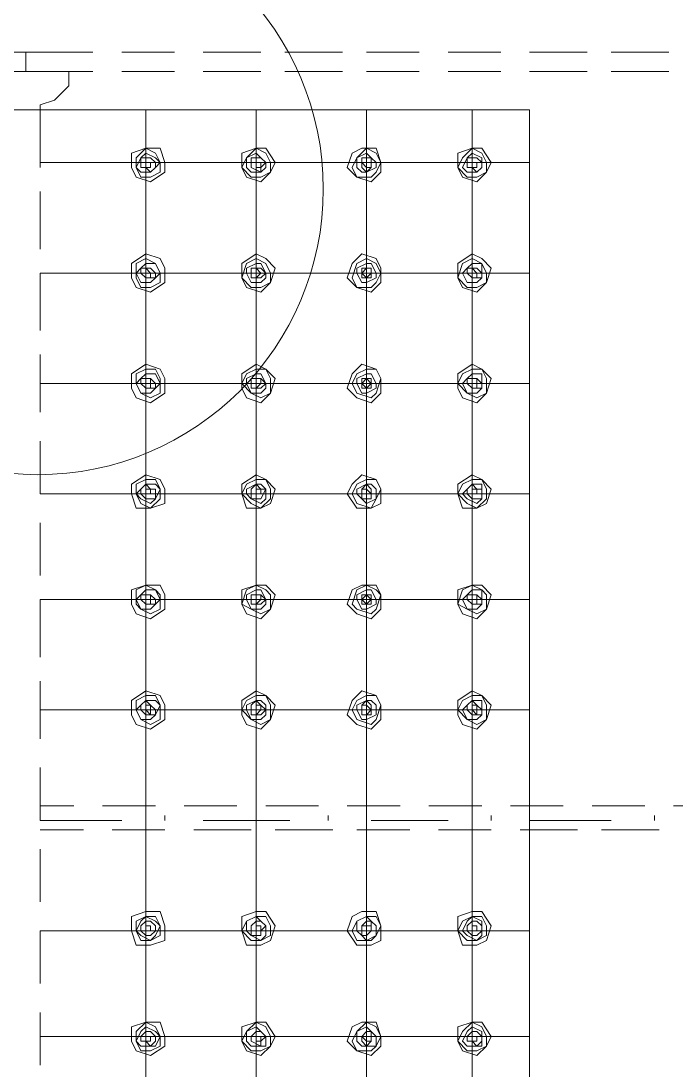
# Model space of a CAD drawing. Header units: millimetres. Extents: x 6 to 291, y 4 to 206.
# Drawn here: x 183.98 to 189.76, y 160.32 to 169.57 of the extents above; entities that cross this region are included whole.
import ezdxf

# ---------------------------------------------------------------- set-up
doc = ezdxf.new("R2010")
doc.units = ezdxf.units.MM
doc.layers.add('C00-00-00', color=7, linetype='Continuous')

msp = doc.modelspace()

# ---------------------------------------------------------------- linework, layer by layer
at = {"layer": 'C00-00-00', "lineweight": 5}
for points in [[(39.920335, 169.291003), (184.615669, 169.291003)], [(184.023005, 169.12167), (184.023005, 169.291003)], [(184.869659, 169.291003), (185.335328, 169.291003)], [(185.589334, 169.291003), (186.097329, 169.291003)], [(186.308993, 169.291003), (186.817004, 169.291003)], [(187.028668, 169.291003), (187.494337, 169.291003)], [(187.748327, 169.291003), (188.213996, 169.291003)], [(188.468002, 169.291003), (188.975997, 169.291003)], [(189.187661, 169.291003), (189.695672, 169.291003)], [(39.920335, 169.12167), (184.615669, 169.12167)], [(184.15, 168.825338), (184.276995, 168.867668), (184.404006, 168.994671), (184.404006, 169.12167)], [(184.869659, 169.12167), (185.335328, 169.12167)], [(185.589334, 169.12167), (186.097329, 169.12167)], [(186.308993, 169.12167), (186.817004, 169.12167)], [(187.028668, 169.12167), (187.494337, 169.12167)], [(187.748327, 169.12167), (188.213996, 169.12167)], [(188.468002, 169.12167), (188.975997, 169.12167)], [(189.187661, 169.12167), (189.695672, 169.12167)], [(184.15, 168.275004), (184.15, 168.825338)], [(179.620335, 168.783004), (188.468002, 168.783004)], [(188.468002, 156.294671), (188.468002, 168.783004)], [(185.081339, 168.571336), (185.081339, 168.021002)], [(186.055003, 168.571336), (186.055003, 168.021002)], [(187.028668, 168.571336), (187.028668, 168.021002)], [(187.960006, 168.571336), (187.960006, 168.021002)], [(184.827333, 168.317334), (185.377671, 168.317334)], [(185.800997, 168.317334), (186.351335, 168.317334)], [(186.732336, 168.317334), (187.282674, 168.317334)], [(187.706001, 168.317334), (188.256339, 168.317334)], [(184.15, 167.555337), (184.15, 168.063336)], [(185.081339, 167.640001), (185.081339, 167.047337)], [(186.055003, 167.640001), (186.055003, 167.047337)], [(187.028668, 167.640001), (187.028668, 167.047337)], [(187.960006, 167.640001), (187.960006, 167.047337)], [(184.15, 166.83567), (184.15, 167.343669)], [(184.827333, 167.343669), (185.377671, 167.343669)], [(185.800997, 167.343669), (186.351335, 167.343669)], [(186.732336, 167.343669), (187.282674, 167.343669)], [(187.706001, 167.343669), (188.256339, 167.343669)], [(184.15, 166.116003), (184.15, 166.624002)], [(185.081339, 166.666337), (185.081339, 166.073669)], [(186.055003, 166.666337), (186.055003, 166.073669)], [(187.028668, 166.666337), (187.028668, 166.073669)], [(187.960006, 166.666337), (187.960006, 166.073669)], [(184.827333, 166.370001), (185.377671, 166.370001)], [(185.800997, 166.370001), (186.351335, 166.370001)], [(186.732336, 166.370001), (187.282674, 166.370001)], [(187.706001, 166.370001), (188.256339, 166.370001)], [(184.15, 165.396336), (184.15, 165.862001)], [(185.081339, 165.692668), (185.081339, 165.142334)], [(186.055003, 165.692668), (186.055003, 165.142334)], [(187.028668, 165.692668), (187.028668, 165.142334)], [(187.960006, 165.692668), (187.960006, 165.142334)], [(184.827333, 165.396336), (185.377671, 165.396336)], [(185.800997, 165.396336), (186.351335, 165.396336)], [(186.732336, 165.396336), (187.282674, 165.396336)], [(187.706001, 165.396336), (188.256339, 165.396336)], [(184.15, 164.676669), (184.15, 165.142334)], [(185.081339, 164.719003), (185.081339, 164.168669)], [(186.055003, 164.719003), (186.055003, 164.168669)], [(187.028668, 164.719003), (187.028668, 164.168669)], [(187.960006, 164.719003), (187.960006, 164.168669)], [(184.15, 163.957002), (184.15, 164.465001)], [(184.827333, 164.465001), (185.377671, 164.465001)], [(185.800997, 164.465001), (186.351335, 164.465001)], [(186.732336, 164.465001), (187.282674, 164.465001)], [(187.706001, 164.465001), (188.256339, 164.465001)], [(184.15, 163.237335), (184.15, 163.745334)], [(185.081339, 163.787669), (185.081339, 163.237335)], [(186.055003, 163.787669), (186.055003, 163.237335)], [(187.028668, 163.787669), (187.028668, 163.237335)], [(187.960006, 163.787669), (187.960006, 163.237335)], [(184.827333, 163.491337), (185.377671, 163.491337)], [(185.800997, 163.491337), (186.351335, 163.491337)], [(186.732336, 163.491337), (187.282674, 163.491337)], [(187.706001, 163.491337), (188.256339, 163.491337)], [(184.15, 162.517668), (184.15, 162.983337)], [(184.15, 162.644671), (184.446332, 162.644671)], [(184.700338, 162.644671), (185.166007, 162.644671)], [(185.419997, 162.644671), (185.885666, 162.644671)], [(186.139672, 162.644671), (186.605341, 162.644671)], [(186.859331, 162.644671), (187.325, 162.644671)], [(187.579006, 162.644671), (188.044659, 162.644671)], [(188.298665, 162.644671), (188.764334, 162.644671)], [(189.01834, 162.644671), (189.483993, 162.644671)], [(189.737999, 162.644671), (190.203668, 162.644671)], [(185.25066, 162.517668), (185.25066, 162.560002)], [(186.689994, 162.517668), (186.689994, 162.560002)], [(188.129328, 162.517668), (188.129328, 162.560002)], [(189.568661, 162.517668), (189.568661, 162.560002)], [(184.15, 162.517668), (184.869659, 162.517668)], [(184.15, 162.433004), (184.531001, 162.433004)], [(184.785006, 162.433004), (185.25066, 162.433004)], [(185.504665, 162.433004), (186.012661, 162.433004)], [(185.589334, 162.517668), (186.351335, 162.517668)], [(186.22434, 162.433004), (186.732336, 162.433004)], [(186.943999, 162.433004), (187.409669, 162.433004)], [(187.070994, 162.517668), (187.748327, 162.517668)], [(187.663674, 162.433004), (188.129328, 162.433004)], [(188.383333, 162.433004), (188.891329, 162.433004)], [(188.468002, 162.517668), (189.187661, 162.517668)], [(189.102992, 162.433004), (189.611004, 162.433004)], [(184.15, 161.798001), (184.15, 162.26367)], [(185.081339, 161.840335), (185.081339, 161.290001)], [(186.055003, 161.840335), (186.055003, 161.290001)], [(187.028668, 161.840335), (187.028668, 161.290001)], [(187.960006, 161.840335), (187.960006, 161.290001)], [(184.15, 161.078334), (184.15, 161.544003)], [(184.827333, 161.544003), (185.377671, 161.544003)], [(185.800997, 161.544003), (186.351335, 161.544003)], [(186.732336, 161.544003), (187.282674, 161.544003)], [(187.706001, 161.544003), (188.256339, 161.544003)], [(185.081339, 160.86667), (185.081339, 160.358671)], [(186.055003, 160.86667), (186.055003, 160.358671)], [(187.028668, 160.86667), (187.028668, 160.358671)], [(187.960006, 160.86667), (187.960006, 160.358671)], [(184.15, 160.358671), (184.15, 160.824336)], [(184.827333, 160.612669), (185.377671, 160.612669)], [(185.800997, 160.612669), (186.351335, 160.612669)], [(186.732336, 160.612669), (187.282674, 160.612669)], [(187.706001, 160.612669), (188.256339, 160.612669)]]:
    msp.add_lwpolyline(points, dxfattribs=at)
at = {"layer": 'C00-00-00', "lineweight": 15}
for points in [[(185.081339, 156.294671), (185.081339, 168.783004)], [(186.055003, 156.294671), (186.055003, 168.783004)], [(187.028668, 156.294671), (187.028668, 168.783004)], [(187.960006, 156.294671), (187.960006, 168.783004)], [(184.15, 168.317334), (188.468002, 168.317334)], [(184.15, 167.343669), (188.468002, 167.343669)], [(184.15, 166.370001), (188.468002, 166.370001)], [(184.15, 165.396336), (188.468002, 165.396336)], [(184.15, 164.465001), (188.468002, 164.465001)], [(184.15, 163.491337), (188.468002, 163.491337)], [(184.15, 161.544003), (188.468002, 161.544003)], [(184.15, 160.612669), (188.468002, 160.612669)]]:
    msp.add_lwpolyline(points, dxfattribs=at)
at = {"layer": 'C00-00-00', "lineweight": 5}
for points in [[(185.25066, 168.23267), (185.12366, 168.148003), (184.99666, 168.190336), (184.954326, 168.275003), (184.954326, 168.402003), (185.081326, 168.444336), (185.208326, 168.444336), (185.25066, 168.317336)], [(185.208333, 168.23267), (185.123667, 168.190336), (185.039, 168.190336), (184.996667, 168.275003), (184.996667, 168.35967), (185.081333, 168.444336), (185.166, 168.402003), (185.208333, 168.317336)], [(186.181998, 168.23267), (186.097331, 168.190336), (186.012665, 168.190336), (185.927998, 168.275003), (185.970331, 168.35967), (186.054998, 168.444336), (186.139665, 168.402003), (186.181998, 168.317336)], [(186.181998, 168.23267), (186.097331, 168.148003), (185.970331, 168.190336), (185.927998, 168.275003), (185.927998, 168.402003), (186.054998, 168.444336), (186.139665, 168.444336), (186.224331, 168.317336)], [(187.155663, 168.23267), (187.070996, 168.148003), (186.943996, 168.190336), (186.859329, 168.275003), (186.901663, 168.402003), (186.986329, 168.444336), (187.113329, 168.444336), (187.155663, 168.317336)], [(187.113337, 168.23267), (187.071003, 168.190336), (186.944003, 168.190336), (186.90167, 168.275003), (186.944003, 168.35967), (187.02867, 168.444336), (187.113337, 168.402003), (187.15567, 168.317336)], [(188.087001, 168.23267), (188.002335, 168.190336), (187.917668, 168.190336), (187.833001, 168.275003), (187.875335, 168.35967), (187.960001, 168.444336), (188.044668, 168.402003), (188.087001, 168.317336)], [(188.087001, 168.23267), (188.002335, 168.148003), (187.875335, 168.190336), (187.833001, 168.275003), (187.833001, 168.402003), (187.960001, 168.444336), (188.044668, 168.444336), (188.129335, 168.317336)], [(185.166007, 168.275004), (185.123674, 168.23267), (185.039007, 168.23267), (184.996674, 168.275004), (185.039007, 168.35967), (185.08134, 168.402004), (185.166007, 168.35967), (185.20834, 168.317337)], [(185.166007, 168.275004), (185.123674, 168.23267), (185.08134, 168.275004), (185.039007, 168.275004), (185.039007, 168.35967), (185.08134, 168.35967), (185.123674, 168.35967), (185.166007, 168.317337)], [(186.139672, 168.275004), (186.097339, 168.23267), (186.012672, 168.23267), (185.970339, 168.275004), (185.970339, 168.35967), (186.055005, 168.402004), (186.097339, 168.35967), (186.139672, 168.317337)], [(186.097329, 168.275004), (186.097329, 168.23267), (186.012663, 168.275004), (186.012663, 168.35967), (186.054996, 168.35967), (186.097329, 168.35967), (186.139663, 168.317337)], [(187.113337, 168.275004), (187.02867, 168.23267), (186.986337, 168.23267), (186.944003, 168.275004), (186.944003, 168.35967), (187.02867, 168.402004), (187.071003, 168.35967), (187.113337, 168.317337)], [(187.070994, 168.275004), (187.028661, 168.23267), (186.986328, 168.275004), (186.986328, 168.35967), (187.028661, 168.35967), (187.070994, 168.35967), (187.070994, 168.317337)], [(188.044659, 168.275004), (188.002326, 168.23267), (187.917659, 168.23267), (187.875326, 168.275004), (187.917659, 168.35967), (187.959992, 168.402004), (188.044659, 168.35967), (188.044659, 168.317337)], [(188.044659, 168.275004), (188.002326, 168.23267), (187.959992, 168.275004), (187.917659, 168.275004), (187.917659, 168.35967), (187.959992, 168.35967), (188.002326, 168.35967), (188.044659, 168.317337)], [(185.123665, 168.275004), (185.081331, 168.275004), (185.081331, 168.317337), (185.123665, 168.317337)], [(186.097329, 168.275004), (186.054996, 168.275004), (186.054996, 168.317337), (186.097329, 168.317337)], [(187.070994, 168.275004), (187.028661, 168.275004), (186.986328, 168.317337), (187.028661, 168.317337), (187.070994, 168.317337)], [(188.002333, 168.275004), (187.959999, 168.275004), (187.959999, 168.317337), (188.002333, 168.317337)], [(185.25066, 167.259001), (185.12366, 167.174334), (184.99666, 167.216668), (184.954326, 167.301334), (184.954326, 167.428334), (185.081326, 167.513001), (185.208326, 167.470668), (185.25066, 167.386001)], [(185.208333, 167.259001), (185.123667, 167.216668), (185.039, 167.216668), (184.996667, 167.301334), (184.996667, 167.428334), (185.081333, 167.470668), (185.166, 167.428334), (185.208333, 167.343668)], [(185.166007, 167.301335), (185.123674, 167.259002), (185.039007, 167.259002), (184.996674, 167.343669), (185.039007, 167.386002), (185.08134, 167.428335), (185.166007, 167.428335), (185.20834, 167.343669)], [(186.181998, 167.259001), (186.097331, 167.174334), (185.970331, 167.216668), (185.927998, 167.301334), (185.927998, 167.428334), (186.054998, 167.513001), (186.139665, 167.470668), (186.224331, 167.386001)], [(186.181998, 167.259001), (186.097331, 167.216668), (186.012665, 167.216668), (185.927998, 167.301334), (185.970331, 167.428334), (186.054998, 167.470668), (186.139665, 167.428334), (186.181998, 167.343668)], [(186.139672, 167.301335), (186.097339, 167.259002), (186.012672, 167.259002), (185.970339, 167.343669), (185.970339, 167.386002), (186.055005, 167.428335), (186.097339, 167.428335), (186.139672, 167.343669)], [(187.155663, 167.259001), (187.070996, 167.174334), (186.943996, 167.216668), (186.859329, 167.301334), (186.901663, 167.428334), (186.986329, 167.513001), (187.113329, 167.470668), (187.155663, 167.386001)], [(187.113337, 167.259001), (187.071003, 167.216668), (186.944003, 167.216668), (186.90167, 167.301334), (186.944003, 167.428334), (187.02867, 167.470668), (187.113337, 167.428334), (187.15567, 167.343668)], [(187.113337, 167.301335), (187.02867, 167.259002), (186.986337, 167.259002), (186.944003, 167.343669), (186.944003, 167.386002), (187.02867, 167.428335), (187.071003, 167.428335), (187.113337, 167.343669)], [(188.087001, 167.259001), (188.002335, 167.174334), (187.875335, 167.216668), (187.833001, 167.301334), (187.833001, 167.428334), (187.960001, 167.513001), (188.044668, 167.470668), (188.129335, 167.386001)], [(188.087001, 167.259001), (188.002335, 167.216668), (187.917668, 167.216668), (187.833001, 167.301334), (187.875335, 167.428334), (187.960001, 167.470668), (188.044668, 167.428334), (188.087001, 167.343668)], [(188.044659, 167.301335), (188.002326, 167.259002), (187.917659, 167.259002), (187.875326, 167.343669), (187.917659, 167.386002), (187.959992, 167.428335), (188.044659, 167.428335), (188.044659, 167.343669)], [(185.166007, 167.301335), (185.123674, 167.301335), (185.08134, 167.301335), (185.039007, 167.343669), (185.039007, 167.386002), (185.08134, 167.386002), (185.123674, 167.386002), (185.166007, 167.343669)], [(185.123665, 167.343669), (185.123665, 167.301336), (185.081331, 167.301336), (185.081331, 167.343669), (185.081331, 167.386003)], [(186.097329, 167.301335), (186.012663, 167.301335), (186.012663, 167.343669), (186.012663, 167.386002), (186.054996, 167.386002), (186.097329, 167.386002), (186.139663, 167.343669)], [(186.097329, 167.343669), (186.054996, 167.301336), (186.054996, 167.343669), (186.054996, 167.386003)], [(187.070994, 167.343669), (187.028661, 167.301336), (186.986328, 167.343669), (187.028661, 167.386003), (187.028661, 167.343669)], [(187.070994, 167.301335), (187.028661, 167.301335), (186.986328, 167.301335), (186.986328, 167.343669), (186.986328, 167.386002), (187.028661, 167.386002), (187.070994, 167.386002), (187.070994, 167.343669)], [(188.044659, 167.301335), (188.002326, 167.301335), (187.959992, 167.301335), (187.917659, 167.343669), (187.917659, 167.386002), (187.959992, 167.386002), (188.002326, 167.386002), (188.044659, 167.343669)], [(188.002333, 167.343669), (188.002333, 167.301336), (187.959999, 167.301336), (187.959999, 167.343669), (187.959999, 167.386003)], [(185.25066, 166.285336), (185.12366, 166.200669), (184.99666, 166.243003), (184.954326, 166.327669), (184.954326, 166.454669), (185.081326, 166.539336), (185.208326, 166.497003), (185.25066, 166.412336)], [(186.181998, 166.285336), (186.097331, 166.200669), (185.970331, 166.243003), (185.927998, 166.327669), (185.927998, 166.454669), (186.054998, 166.539336), (186.139665, 166.497003), (186.224331, 166.412336)], [(187.155663, 166.285336), (187.070996, 166.200669), (186.943996, 166.243003), (186.859329, 166.327669), (186.901663, 166.454669), (186.986329, 166.539336), (187.113329, 166.497003), (187.155663, 166.412336)], [(188.087001, 166.285336), (188.002335, 166.200669), (187.875335, 166.243003), (187.833001, 166.327669), (187.833001, 166.454669), (187.960001, 166.539336), (188.044668, 166.497003), (188.129335, 166.412336)], [(185.208333, 166.285336), (185.123667, 166.243003), (185.039, 166.285336), (184.996667, 166.370003), (184.996667, 166.454669), (185.081333, 166.497003), (185.166, 166.497003), (185.208333, 166.412336)], [(185.166007, 166.32767), (185.123674, 166.285337), (185.039007, 166.285337), (184.996674, 166.370004), (185.039007, 166.412337), (185.08134, 166.45467), (185.166007, 166.45467), (185.20834, 166.370004)], [(185.166007, 166.32767), (185.123674, 166.32767), (185.08134, 166.32767), (185.039007, 166.370004), (185.039007, 166.412337), (185.08134, 166.412337), (185.123674, 166.412337), (185.166007, 166.370004)], [(185.123665, 166.370001), (185.123665, 166.327667), (185.081331, 166.327667), (185.081331, 166.370001), (185.081331, 166.412334), (185.123665, 166.412334)], [(186.181998, 166.285336), (186.097331, 166.243003), (186.012665, 166.285336), (185.927998, 166.370003), (185.970331, 166.454669), (186.054998, 166.497003), (186.139665, 166.497003), (186.181998, 166.412336)], [(186.139672, 166.32767), (186.097339, 166.285337), (186.012672, 166.285337), (185.970339, 166.370004), (185.970339, 166.412337), (186.055005, 166.45467), (186.097339, 166.45467), (186.139672, 166.370004)], [(186.097329, 166.32767), (186.012663, 166.32767), (186.012663, 166.370004), (186.012663, 166.412337), (186.054996, 166.412337), (186.097329, 166.412337), (186.139663, 166.370004)], [(186.097329, 166.370001), (186.054996, 166.327667), (186.054996, 166.370001), (186.054996, 166.412334), (186.097329, 166.412334)], [(187.113337, 166.285336), (187.071003, 166.243003), (186.944003, 166.285336), (186.90167, 166.370003), (186.944003, 166.454669), (187.02867, 166.497003), (187.113337, 166.497003), (187.15567, 166.412336)], [(187.113337, 166.32767), (187.02867, 166.285337), (186.986337, 166.285337), (186.944003, 166.370004), (186.944003, 166.412337), (187.02867, 166.45467), (187.071003, 166.45467), (187.113337, 166.370004)], [(187.070994, 166.32767), (187.028661, 166.32767), (186.986328, 166.32767), (186.986328, 166.370004), (186.986328, 166.412337), (187.028661, 166.412337), (187.070994, 166.412337), (187.070994, 166.370004)], [(187.070994, 166.370001), (187.028661, 166.327667), (186.986328, 166.370001), (187.028661, 166.412334)], [(188.087001, 166.285336), (188.002335, 166.243003), (187.917668, 166.285336), (187.833001, 166.370003), (187.875335, 166.454669), (187.960001, 166.497003), (188.044668, 166.497003), (188.087001, 166.412336)], [(188.044659, 166.32767), (188.002326, 166.285337), (187.917659, 166.285337), (187.875326, 166.370004), (187.917659, 166.412337), (187.959992, 166.45467), (188.044659, 166.45467), (188.044659, 166.370004)], [(188.044659, 166.32767), (188.002326, 166.32767), (187.959992, 166.32767), (187.917659, 166.370004), (187.917659, 166.412337), (187.959992, 166.412337), (188.002326, 166.412337), (188.044659, 166.370004)], [(188.002333, 166.370001), (188.002333, 166.327667), (187.959999, 166.327667), (187.959999, 166.370001), (187.959999, 166.412334), (188.002333, 166.412334)], [(185.25066, 165.311667), (185.12366, 165.269334), (184.99666, 165.269334), (184.954326, 165.396334), (184.954326, 165.481001), (185.081326, 165.565667), (185.208326, 165.523334), (185.25066, 165.438667)], [(185.208333, 165.354002), (185.123667, 165.269335), (185.039, 165.311668), (184.996667, 165.396335), (184.996667, 165.481002), (185.081333, 165.523335), (185.166, 165.523335), (185.208333, 165.438668)], [(185.166007, 165.354002), (185.123674, 165.311668), (185.039007, 165.354002), (184.996674, 165.396335), (185.039007, 165.438668), (185.08134, 165.481002), (185.166007, 165.481002), (185.20834, 165.438668)], [(185.166007, 165.354002), (185.123674, 165.354002), (185.08134, 165.354002), (185.039007, 165.396335), (185.039007, 165.438668), (185.08134, 165.481002), (185.123674, 165.438668), (185.166007, 165.438668)], [(186.181998, 165.311667), (186.097331, 165.269334), (185.970331, 165.269334), (185.927998, 165.396334), (185.927998, 165.481001), (186.054998, 165.565667), (186.139665, 165.523334), (186.224331, 165.438667)], [(186.181998, 165.354002), (186.097331, 165.269335), (186.012665, 165.311668), (185.927998, 165.396335), (185.970331, 165.481002), (186.054998, 165.523335), (186.139665, 165.523335), (186.181998, 165.438668)], [(186.139672, 165.354002), (186.097339, 165.311668), (186.012672, 165.354002), (185.970339, 165.396335), (185.970339, 165.438668), (186.055005, 165.481002), (186.097339, 165.481002), (186.139672, 165.438668)], [(186.097329, 165.354002), (186.012663, 165.354002), (186.012663, 165.396335), (186.012663, 165.438668), (186.054996, 165.481002), (186.097329, 165.438668), (186.139663, 165.438668)], [(187.155663, 165.311667), (187.070996, 165.269334), (186.943996, 165.269334), (186.859329, 165.396334), (186.901663, 165.481001), (186.986329, 165.565667), (187.113329, 165.523334), (187.155663, 165.438667)], [(187.113337, 165.354002), (187.071003, 165.269335), (186.944003, 165.311668), (186.90167, 165.396335), (186.944003, 165.481002), (187.02867, 165.523335), (187.113337, 165.523335), (187.15567, 165.438668)], [(187.113337, 165.354002), (187.02867, 165.311668), (186.986337, 165.354002), (186.944003, 165.396335), (186.944003, 165.438668), (187.02867, 165.481002), (187.071003, 165.481002), (187.113337, 165.438668)], [(187.070994, 165.354002), (187.028661, 165.354002), (186.986328, 165.354002), (186.986328, 165.396335), (186.986328, 165.438668), (187.028661, 165.481002), (187.070994, 165.438668)], [(188.087001, 165.311667), (188.002335, 165.269334), (187.875335, 165.269334), (187.833001, 165.396334), (187.833001, 165.481001), (187.960001, 165.565667), (188.044668, 165.523334), (188.129335, 165.438667)], [(188.087001, 165.354002), (188.002335, 165.269335), (187.917668, 165.311668), (187.833001, 165.396335), (187.875335, 165.481002), (187.960001, 165.523335), (188.044668, 165.523335), (188.087001, 165.438668)], [(188.044659, 165.354002), (188.002326, 165.311668), (187.917659, 165.354002), (187.875326, 165.396335), (187.917659, 165.438668), (187.959992, 165.481002), (188.044659, 165.481002), (188.044659, 165.438668)], [(188.044659, 165.354002), (188.002326, 165.354002), (187.959992, 165.354002), (187.917659, 165.396335), (187.917659, 165.438668), (187.959992, 165.481002), (188.002326, 165.438668), (188.044659, 165.438668)], [(185.123665, 165.396336), (185.081331, 165.396336), (185.081331, 165.438669), (185.123665, 165.438669)], [(186.097329, 165.396336), (186.054996, 165.396336), (186.054996, 165.438669), (186.097329, 165.438669)], [(187.070994, 165.396336), (187.028661, 165.396336), (186.986328, 165.396336), (186.986328, 165.438669), (187.028661, 165.438669)], [(188.002333, 165.396336), (187.959999, 165.396336), (187.959999, 165.438669), (188.002333, 165.438669)], [(185.25066, 164.380337), (185.12366, 164.29567), (184.99666, 164.338004), (184.954326, 164.42267), (184.954326, 164.54967), (185.081326, 164.592004), (185.208326, 164.592004), (185.25066, 164.507337)], [(185.208333, 164.380337), (185.123667, 164.338004), (185.039, 164.380337), (184.996667, 164.42267), (184.996667, 164.54967), (185.081333, 164.592004), (185.166, 164.54967), (185.208333, 164.507337)], [(186.181998, 164.380337), (186.097331, 164.338004), (186.012665, 164.380337), (185.927998, 164.42267), (185.970331, 164.54967), (186.054998, 164.592004), (186.139665, 164.54967), (186.181998, 164.507337)], [(186.181998, 164.380337), (186.097331, 164.29567), (185.970331, 164.338004), (185.927998, 164.42267), (185.927998, 164.54967), (186.054998, 164.592004), (186.139665, 164.592004), (186.224331, 164.507337)], [(187.155663, 164.380337), (187.070996, 164.29567), (186.943996, 164.338004), (186.859329, 164.42267), (186.901663, 164.54967), (186.986329, 164.592004), (187.113329, 164.592004), (187.155663, 164.507337)], [(187.113337, 164.380337), (187.071003, 164.338004), (186.944003, 164.380337), (186.90167, 164.42267), (186.944003, 164.54967), (187.02867, 164.592004), (187.113337, 164.54967), (187.15567, 164.507337)], [(188.087001, 164.380337), (188.002335, 164.338004), (187.917668, 164.380337), (187.833001, 164.42267), (187.875335, 164.54967), (187.960001, 164.592004), (188.044668, 164.54967), (188.087001, 164.507337)], [(188.087001, 164.380337), (188.002335, 164.29567), (187.875335, 164.338004), (187.833001, 164.42267), (187.833001, 164.54967), (187.960001, 164.592004), (188.044668, 164.592004), (188.129335, 164.507337)], [(185.166007, 164.422667), (185.123674, 164.380334), (185.039007, 164.380334), (184.996674, 164.465001), (185.039007, 164.507334), (185.08134, 164.549667), (185.166007, 164.549667), (185.20834, 164.465001)], [(185.166007, 164.422667), (185.123674, 164.422667), (185.08134, 164.422667), (185.039007, 164.465001), (185.039007, 164.507334), (185.08134, 164.507334), (185.123674, 164.507334), (185.166007, 164.465001)], [(185.123665, 164.465001), (185.123665, 164.422668), (185.081331, 164.422668), (185.081331, 164.465001), (185.081331, 164.507335), (185.123665, 164.507335)], [(186.139672, 164.422667), (186.097339, 164.380334), (186.012672, 164.380334), (185.970339, 164.465001), (185.970339, 164.507334), (186.055005, 164.549667), (186.097339, 164.549667), (186.139672, 164.465001)], [(186.097329, 164.422667), (186.012663, 164.422667), (186.012663, 164.465001), (186.012663, 164.507334), (186.054996, 164.507334), (186.097329, 164.507334), (186.139663, 164.465001)], [(186.097329, 164.465001), (186.054996, 164.422668), (186.054996, 164.465001), (186.054996, 164.507335), (186.097329, 164.507335)], [(187.113337, 164.422667), (187.02867, 164.380334), (186.986337, 164.380334), (186.944003, 164.465001), (186.944003, 164.507334), (187.02867, 164.549667), (187.071003, 164.549667), (187.113337, 164.465001)], [(187.070994, 164.465001), (187.028661, 164.422668), (186.986328, 164.465001), (187.028661, 164.507335)], [(187.070994, 164.422667), (187.028661, 164.422667), (186.986328, 164.422667), (186.986328, 164.465001), (186.986328, 164.507334), (187.028661, 164.507334), (187.070994, 164.507334), (187.070994, 164.465001)], [(188.044659, 164.422667), (188.002326, 164.380334), (187.917659, 164.380334), (187.875326, 164.465001), (187.917659, 164.507334), (187.959992, 164.549667), (188.044659, 164.549667), (188.044659, 164.465001)], [(188.044659, 164.422667), (188.002326, 164.422667), (187.959992, 164.422667), (187.917659, 164.465001), (187.917659, 164.507334), (187.959992, 164.507334), (188.002326, 164.507334), (188.044659, 164.465001)], [(188.002333, 164.465001), (188.002333, 164.422668), (187.959999, 164.422668), (187.959999, 164.465001), (187.959999, 164.507335), (188.002333, 164.507335)], [(185.25066, 163.406668), (185.12366, 163.322001), (184.99666, 163.364335), (184.954326, 163.449001), (184.954326, 163.576001), (185.081326, 163.660668), (185.208326, 163.618335), (185.25066, 163.533668)], [(186.181998, 163.406668), (186.097331, 163.322001), (185.970331, 163.364335), (185.927998, 163.449001), (185.927998, 163.576001), (186.054998, 163.660668), (186.139665, 163.618335), (186.224331, 163.533668)], [(187.155663, 163.406668), (187.070996, 163.322001), (186.943996, 163.364335), (186.859329, 163.449001), (186.901663, 163.576001), (186.986329, 163.660668), (187.113329, 163.618335), (187.155663, 163.533668)], [(188.087001, 163.406668), (188.002335, 163.322001), (187.875335, 163.364335), (187.833001, 163.449001), (187.833001, 163.576001), (187.960001, 163.660668), (188.044668, 163.618335), (188.129335, 163.533668)], [(185.208333, 163.406668), (185.123667, 163.364335), (185.039, 163.406668), (184.996667, 163.491335), (184.996667, 163.576001), (185.081333, 163.618335), (185.166, 163.618335), (185.208333, 163.533668)], [(185.166007, 163.449002), (185.123674, 163.406669), (185.039007, 163.406669), (184.996674, 163.491336), (185.039007, 163.533669), (185.08134, 163.576002), (185.166007, 163.576002), (185.20834, 163.533669)], [(185.166007, 163.449002), (185.123674, 163.449002), (185.08134, 163.449002), (185.039007, 163.491336), (185.039007, 163.533669), (185.08134, 163.576002), (185.123674, 163.533669), (185.166007, 163.491336)], [(186.181998, 163.406668), (186.097331, 163.364335), (186.012665, 163.406668), (185.927998, 163.491335), (185.970331, 163.576001), (186.054998, 163.618335), (186.139665, 163.618335), (186.181998, 163.533668)], [(186.139672, 163.449002), (186.097339, 163.406669), (186.012672, 163.406669), (185.970339, 163.491336), (185.970339, 163.533669), (186.055005, 163.576002), (186.097339, 163.576002), (186.139672, 163.533669)], [(186.097329, 163.449002), (186.012663, 163.449002), (186.012663, 163.491336), (186.012663, 163.533669), (186.054996, 163.576002), (186.097329, 163.533669), (186.139663, 163.491336)], [(187.113337, 163.406668), (187.071003, 163.364335), (186.944003, 163.406668), (186.90167, 163.491335), (186.944003, 163.576001), (187.02867, 163.618335), (187.113337, 163.618335), (187.15567, 163.533668)], [(187.113337, 163.449002), (187.02867, 163.406669), (186.986337, 163.406669), (186.944003, 163.491336), (186.944003, 163.533669), (187.02867, 163.576002), (187.071003, 163.576002), (187.113337, 163.533669)], [(187.070994, 163.449002), (187.028661, 163.449002), (186.986328, 163.449002), (186.986328, 163.491336), (186.986328, 163.533669), (187.028661, 163.576002), (187.070994, 163.533669), (187.070994, 163.491336)], [(188.087001, 163.406668), (188.002335, 163.364335), (187.917668, 163.406668), (187.833001, 163.491335), (187.875335, 163.576001), (187.960001, 163.618335), (188.044668, 163.618335), (188.087001, 163.533668)], [(188.044659, 163.449002), (188.002326, 163.406669), (187.917659, 163.406669), (187.875326, 163.491336), (187.917659, 163.533669), (187.959992, 163.576002), (188.044659, 163.576002), (188.044659, 163.533669)], [(188.044659, 163.449002), (188.002326, 163.449002), (187.959992, 163.449002), (187.917659, 163.491336), (187.917659, 163.533669), (187.959992, 163.576002), (188.002326, 163.533669), (188.044659, 163.491336)], [(185.123665, 163.491337), (185.123665, 163.449004), (185.081331, 163.491337), (185.081331, 163.53367), (185.123665, 163.53367)], [(186.097329, 163.491337), (186.054996, 163.449004), (186.054996, 163.491337), (186.054996, 163.53367), (186.097329, 163.53367)], [(187.070994, 163.491337), (187.028661, 163.449004), (187.028661, 163.491337), (186.986328, 163.491337), (186.986328, 163.53367), (187.028661, 163.53367)], [(188.002333, 163.491337), (188.002333, 163.449004), (187.959999, 163.491337), (187.959999, 163.53367), (188.002333, 163.53367)], [(185.25066, 161.459335), (185.12366, 161.417001), (184.99666, 161.417001), (184.954326, 161.544001), (184.954326, 161.671001), (185.081326, 161.713335), (185.208326, 161.713335), (185.25066, 161.586335)], [(186.181998, 161.459335), (186.097331, 161.417001), (185.970331, 161.417001), (185.927998, 161.544001), (185.927998, 161.671001), (186.054998, 161.713335), (186.139665, 161.713335), (186.224331, 161.586335)], [(187.155663, 161.459335), (187.070996, 161.417001), (186.943996, 161.417001), (186.859329, 161.544001), (186.901663, 161.671001), (186.986329, 161.713335), (187.113329, 161.713335), (187.155663, 161.586335)], [(188.087001, 161.459335), (188.002335, 161.417001), (187.875335, 161.417001), (187.833001, 161.544001), (187.833001, 161.671001), (187.960001, 161.713335), (188.044668, 161.713335), (188.129335, 161.586335)], [(185.208333, 161.501669), (185.123667, 161.459336), (185.039, 161.459336), (184.996667, 161.544002), (184.996667, 161.628669), (185.081333, 161.671002), (185.166, 161.671002), (185.208333, 161.586336)], [(185.166007, 161.501669), (185.123674, 161.459336), (185.039007, 161.501669), (184.996674, 161.544002), (185.039007, 161.628669), (185.08134, 161.671002), (185.166007, 161.628669), (185.20834, 161.586336)], [(185.166007, 161.544003), (185.123674, 161.50167), (185.08134, 161.50167), (185.039007, 161.544003), (185.039007, 161.586337), (185.08134, 161.62867), (185.123674, 161.62867), (185.166007, 161.586337)], [(186.181998, 161.501669), (186.097331, 161.459336), (186.012665, 161.459336), (185.927998, 161.544002), (185.970331, 161.628669), (186.054998, 161.671002), (186.139665, 161.671002), (186.181998, 161.586336)], [(186.139672, 161.501669), (186.097339, 161.459336), (186.012672, 161.501669), (185.970339, 161.544002), (185.970339, 161.628669), (186.055005, 161.671002), (186.097339, 161.628669), (186.139672, 161.586336)], [(186.097329, 161.544003), (186.097329, 161.50167), (186.012663, 161.50167), (186.012663, 161.544003), (186.012663, 161.586337), (186.054996, 161.62867), (186.097329, 161.62867), (186.139663, 161.586337)], [(187.113337, 161.501669), (187.071003, 161.459336), (186.944003, 161.459336), (186.90167, 161.544002), (186.944003, 161.628669), (187.02867, 161.671002), (187.113337, 161.671002), (187.15567, 161.586336)], [(187.113337, 161.501669), (187.02867, 161.459336), (186.986337, 161.501669), (186.944003, 161.544002), (186.944003, 161.628669), (187.02867, 161.671002), (187.071003, 161.628669), (187.113337, 161.586336)], [(187.070994, 161.544003), (187.028661, 161.50167), (186.986328, 161.50167), (186.986328, 161.544003), (186.986328, 161.586337), (187.028661, 161.62867), (187.070994, 161.62867), (187.070994, 161.586337)], [(188.087001, 161.501669), (188.002335, 161.459336), (187.917668, 161.459336), (187.833001, 161.544002), (187.875335, 161.628669), (187.960001, 161.671002), (188.044668, 161.671002), (188.087001, 161.586336)], [(188.044659, 161.501669), (188.002326, 161.459336), (187.917659, 161.501669), (187.875326, 161.544002), (187.917659, 161.628669), (187.959992, 161.671002), (188.044659, 161.628669), (188.044659, 161.586336)], [(188.044659, 161.544003), (188.002326, 161.50167), (187.959992, 161.50167), (187.917659, 161.544003), (187.917659, 161.586337), (187.959992, 161.62867), (188.002326, 161.62867), (188.044659, 161.586337)], [(185.123665, 161.544003), (185.081331, 161.544003), (185.081331, 161.586337), (185.123665, 161.586337)], [(186.097329, 161.544003), (186.054996, 161.544003), (186.054996, 161.586337), (186.097329, 161.586337)], [(187.070994, 161.544003), (187.028661, 161.544003), (186.986328, 161.544003), (186.986328, 161.586337), (187.028661, 161.586337), (187.070994, 161.586337)], [(188.002333, 161.544003), (187.959999, 161.544003), (187.959999, 161.586337), (188.002333, 161.586337)], [(185.25066, 160.528004), (185.12366, 160.443338), (184.99666, 160.485671), (184.954326, 160.570338), (184.954326, 160.697338), (185.081326, 160.739671), (185.208326, 160.739671), (185.25066, 160.612671)], [(185.208333, 160.528004), (185.123667, 160.485671), (185.039, 160.485671), (184.996667, 160.570338), (184.996667, 160.655004), (185.081333, 160.739671), (185.166, 160.697338), (185.208333, 160.612671)], [(185.166007, 160.528004), (185.123674, 160.528004), (185.039007, 160.528004), (184.996674, 160.570338), (185.039007, 160.655004), (185.08134, 160.697338), (185.166007, 160.655004), (185.20834, 160.612671)], [(186.181998, 160.528004), (186.097331, 160.485671), (186.012665, 160.485671), (185.927998, 160.570338), (185.970331, 160.655004), (186.054998, 160.739671), (186.139665, 160.697338), (186.181998, 160.612671)], [(186.181998, 160.528004), (186.097331, 160.443338), (185.970331, 160.485671), (185.927998, 160.570338), (185.927998, 160.697338), (186.054998, 160.739671), (186.139665, 160.739671), (186.224331, 160.612671)], [(186.139672, 160.528004), (186.097339, 160.528004), (186.012672, 160.528004), (185.970339, 160.570338), (185.970339, 160.655004), (186.055005, 160.697338), (186.097339, 160.655004), (186.139672, 160.612671)], [(187.155663, 160.528004), (187.070996, 160.443338), (186.943996, 160.485671), (186.859329, 160.570338), (186.901663, 160.697338), (186.986329, 160.739671), (187.113329, 160.739671), (187.155663, 160.612671)], [(187.113337, 160.528004), (187.071003, 160.485671), (186.944003, 160.485671), (186.90167, 160.570338), (186.944003, 160.655004), (187.02867, 160.739671), (187.113337, 160.697338), (187.15567, 160.612671)], [(187.113337, 160.528004), (187.02867, 160.528004), (186.986337, 160.528004), (186.944003, 160.570338), (186.944003, 160.655004), (187.02867, 160.697338), (187.071003, 160.655004), (187.113337, 160.612671)], [(188.087001, 160.528004), (188.002335, 160.485671), (187.917668, 160.485671), (187.833001, 160.570338), (187.875335, 160.655004), (187.960001, 160.739671), (188.044668, 160.697338), (188.087001, 160.612671)], [(188.087001, 160.528004), (188.002335, 160.443338), (187.875335, 160.485671), (187.833001, 160.570338), (187.833001, 160.697338), (187.960001, 160.739671), (188.044668, 160.739671), (188.129335, 160.612671)], [(188.044659, 160.528004), (188.002326, 160.528004), (187.917659, 160.528004), (187.875326, 160.570338), (187.917659, 160.655004), (187.959992, 160.697338), (188.044659, 160.655004), (188.044659, 160.612671)], [(185.166007, 160.570334), (185.123674, 160.528001), (185.08134, 160.570334), (185.039007, 160.570334), (185.039007, 160.612668), (185.08134, 160.655001), (185.123674, 160.655001), (185.166007, 160.612668)], [(185.123665, 160.570334), (185.081331, 160.570334), (185.081331, 160.612668), (185.123665, 160.612668)], [(186.097329, 160.570334), (186.097329, 160.528001), (186.012663, 160.570334), (186.012663, 160.612668), (186.054996, 160.655001), (186.097329, 160.655001), (186.139663, 160.612668)], [(186.097329, 160.570334), (186.054996, 160.570334), (186.054996, 160.612668), (186.097329, 160.612668)], [(187.070994, 160.570334), (187.028661, 160.528001), (186.986328, 160.570334), (186.986328, 160.612668), (187.028661, 160.655001), (187.070994, 160.655001), (187.070994, 160.612668)], [(187.070994, 160.570334), (187.028661, 160.570334), (186.986328, 160.612668), (187.028661, 160.612668), (187.070994, 160.612668)], [(188.044659, 160.570334), (188.002326, 160.528001), (187.959992, 160.570334), (187.917659, 160.570334), (187.917659, 160.612668), (187.959992, 160.655001), (188.002326, 160.655001), (188.044659, 160.612668)], [(188.002333, 160.570334), (187.959999, 160.570334), (187.959999, 160.612668), (188.002333, 160.612668)]]:
    msp.add_lwpolyline(points, close=True, dxfattribs=at)
msp.add_circle((184.128834, 168.084504), 2.518833, dxfattribs=at)

doc.saveas('drawing.dxf')
